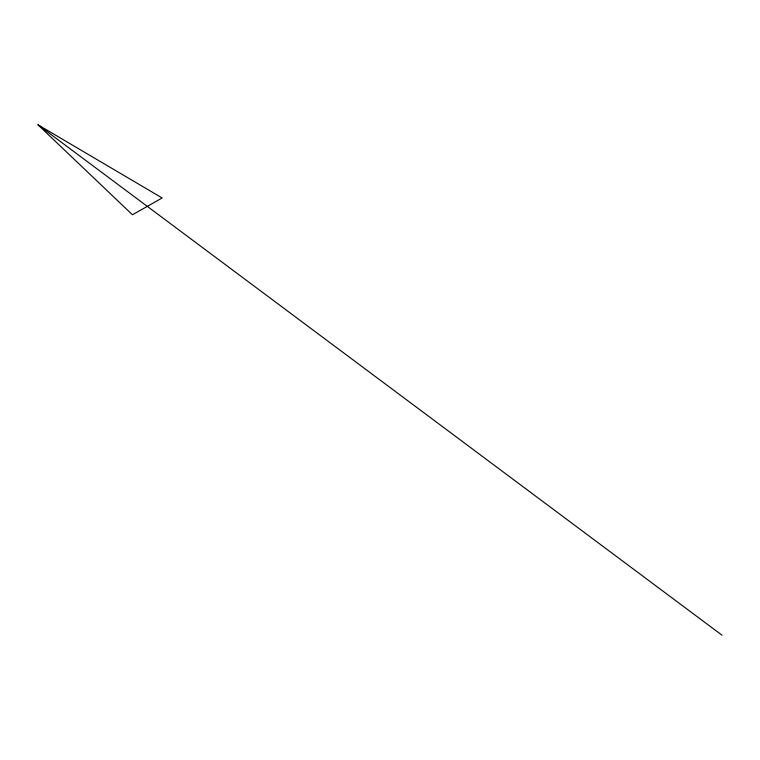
<?xml version="1.0" encoding="UTF-8"?>
<svg xmlns="http://www.w3.org/2000/svg" width="760" height="760" viewBox="0 0 760 760"><rect width="100%" height="100%" fill="white"/><g stroke="black" fill="none" stroke-linecap="round" stroke-linejoin="round"><path stroke-width="1.14" d="M38 124.811L162.155 197.97L132.449 214.766L38 124.811L722 635.189"/></g></svg>
